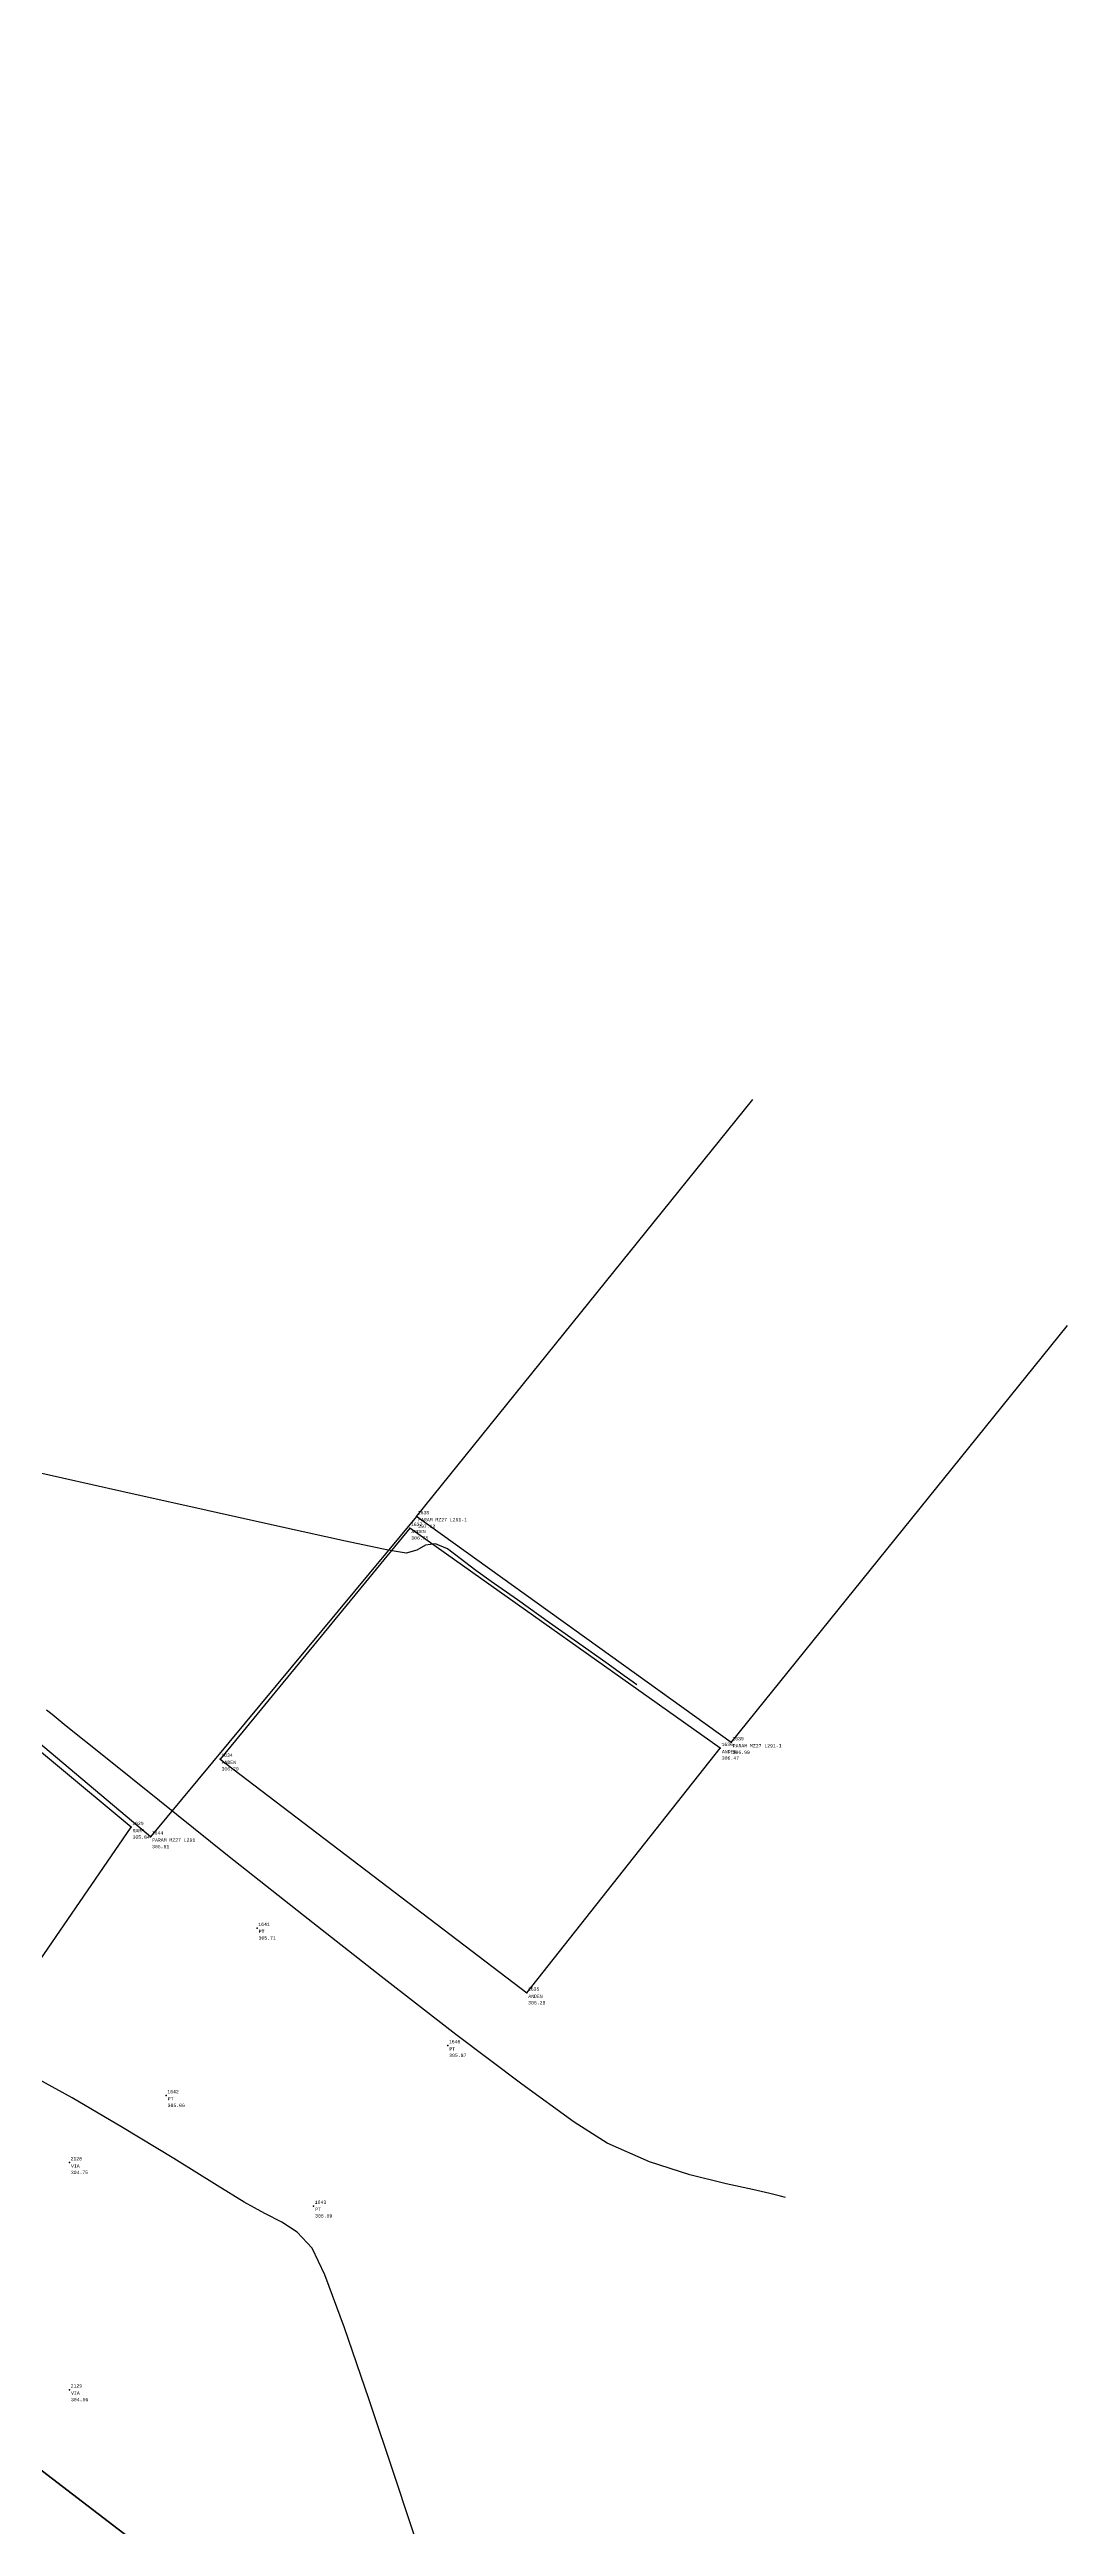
# Model space of a CAD drawing. Header units: metres. Extents: x 5050628 to 5051715, y 2427226 to 2427693.
# Drawn here: x 5051278.84 to 5051294.18, y 2427378.49 to 2427415.81 of the extents above; entities that cross this region are included whole.
import ezdxf
from ezdxf.enums import TextEntityAlignment as Align

# ---------------------------------------------------------------- set-up
doc = ezdxf.new("R2010")
doc.units = ezdxf.units.M
for name, color, linetype in [('Anden', 252, 'Continuous'), ('C-TOPO-MINR-N', 11, 'Continuous'), ('CVL_PUNTO', 2, 'Continuous'), ('CVL_PUNTO_COR', 2, 'Continuous'), ('CVL_PUNTO_NUM', 2, 'Continuous'), ('Paramento', 7, 'Continuous'), ('Rampa', 253, 'Continuous')]:
    doc.layers.add(name, color=color, linetype=linetype)
doc.layers.add('Red Media Tension', color=6, linetype='Continuous', lineweight=100)
doc.styles.add('MONOTXT4', font='monotxt4.shx')

msp = doc.modelspace()

# ---------------------------------------------------------------- linework, layer by layer
at = {"layer": 'Anden', "elevation": 307.215, "flags": 128}
msp.add_lwpolyline([(5051284.268, 2427393.53), (5051281.41, 2427390.052), (5051286.03, 2427386.528), (5051288.947, 2427390.214), (5051284.268, 2427393.53)], dxfattribs=at)
at = {"layer": 'C-TOPO-MINR-N', "color": 32, "linetype": 'Continuous', "lineweight": -3}
for points in [[(5051287.691, 2427391.171, 307.966), (5051287.633, 2427391.212, 307.966), (5051287.499, 2427391.307, 307.966), (5051287.257, 2427391.479, 307.966), (5051286.881, 2427391.746, 307.966), (5051286.374, 2427392.105, 307.966), (5051285.891, 2427392.448, 307.966), (5051285.497, 2427392.726, 307.966), (5051285.262, 2427392.891, 307.966), (5051285.027, 2427393.072, 307.966), (5051284.835, 2427393.221, 307.966), (5051284.655, 2427393.296, 307.966), (5051284.504, 2427393.273, 307.966), (5051284.377, 2427393.201, 307.966), (5051284.215, 2427393.154, 307.966), (5051283.944, 2427393.201, 307.966), (5051283.301, 2427393.336, 307.966), (5051282.365, 2427393.54, 307.966), (5051281.216, 2427393.795, 307.966), (5051279.931, 2427394.082, 307.966), (5051278.59, 2427394.383, 307.966)], [(5051289.927, 2427383.444, 306.966), (5051289.853, 2427383.466, 306.966), (5051289.695, 2427383.506, 306.966), (5051289.432, 2427383.565, 306.966), (5051289.038, 2427383.65, 306.966), (5051288.486, 2427383.786, 306.966), (5051287.882, 2427383.982, 306.966), (5051287.241, 2427384.266, 306.966), (5051286.744, 2427384.583, 306.966), (5051285.957, 2427385.151, 306.966), (5051284.962, 2427385.903, 306.966), (5051283.838, 2427386.773, 306.966), (5051282.666, 2427387.694, 306.966), (5051281.525, 2427388.599, 306.966), (5051280.496, 2427389.42, 306.966), (5051279.659, 2427390.093, 306.966), (5051279.093, 2427390.548, 306.966), (5051278.88, 2427390.721, 306.966), (5051278.796, 2427390.786, 306.966)], [(5051284.451, 2427378.011, 305.966), (5051284.055, 2427379.21, 305.966), (5051283.653, 2427380.411, 305.966), (5051283.285, 2427381.48, 305.966), (5051282.987, 2427382.282, 305.966), (5051282.8, 2427382.683, 305.966), (5051282.57, 2427382.924, 305.966), (5051282.342, 2427383.075, 305.966), (5051282.085, 2427383.203, 305.966), (5051281.773, 2427383.376, 305.966), (5051281.369, 2427383.628, 305.966), (5051280.715, 2427384.032, 305.966), (5051279.942, 2427384.501, 305.966), (5051279.184, 2427384.945, 305.966), (5051278.678, 2427385.223, 305.966)]]:
    msp.add_polyline3d(points, dxfattribs=at)
at = {"layer": 'CVL_PUNTO', "color": 4}
for p in [(5051284.268, 2427393.53, 307.215), (5051284.268, 2427393.53, 307.215), (5051284.371, 2427393.707, 307.582), (5051284.371, 2427393.707, 307.582), (5051288.947, 2427390.214, 306.939), (5051288.947, 2427390.214, 306.939), (5051289.11, 2427390.301, 307.453), (5051289.11, 2427390.301, 307.453), (5051281.41, 2427390.052, 306.758), (5051281.41, 2427390.052, 306.758), (5051280.069, 2427389.023, 306.308), (5051280.069, 2427389.023, 306.308), (5051280.363, 2427388.881, 306.274), (5051280.363, 2427388.881, 306.274), (5051281.968, 2427387.504, 306.175), (5051281.968, 2427387.504, 306.175), (5051286.03, 2427386.528, 306.743), (5051286.03, 2427386.528, 306.743), (5051284.84, 2427385.735, 306.34), (5051284.84, 2427385.735, 306.34), (5051280.598, 2427384.982, 305.529), (5051280.598, 2427384.982, 305.529), (5051279.14, 2427383.971, 305.213), (5051279.14, 2427383.971, 305.213), (5051282.819, 2427383.317, 305.561), (5051282.819, 2427383.317, 305.561), (5051279.142, 2427380.549, 305.024), (5051279.142, 2427380.549, 305.024)]:
    msp.add_point(p, dxfattribs=at)
at = {"layer": 'Paramento', "elevation": 307.453, "flags": 128}
for points in [[(5051289.11, 2427390.301), (5051284.371, 2427393.707), (5051280.363, 2427388.881), (5051277.523, 2427391.263), (5051276.648, 2427390.181), (5051271.505, 2427394.053), (5051272.909, 2427395.931), (5051265.039, 2427402.401), (5051263.829, 2427400.893), (5051263.785, 2427400.769), (5051254.937, 2427408.922), (5051248.601, 2427414.22), (5051248.601, 2427414.22), (5051255.026, 2427421.751)], [(5051284.371, 2427393.707), (5051289.438, 2427399.99)], [(5051289.11, 2427390.301), (5051294.177, 2427396.584)]]:
    msp.add_lwpolyline(points, dxfattribs=at)
at = {"layer": 'Rampa', "elevation": 306.392, "flags": 128}
msp.add_lwpolyline([(5051277.816, 2427390.9), (5051274.824, 2427386.741), (5051274.509, 2427386.285), (5051277.065, 2427384.6), (5051277.391, 2427385.122), (5051280.069, 2427389.023), (5051277.816, 2427390.9)], dxfattribs=at)
at = {"layer": 'Red Media Tension', "elevation": 305.118, "flags": 128}
msp.add_lwpolyline([(5051281.361, 2427377.314), (5051223.315, 2427421.66), (5051139.018, 2427512.293), (5051168.721, 2427590.97)], dxfattribs=at)

# ---------------------------------------------------------------- texts
at = {"layer": 'CVL_PUNTO_COR', "color": 4, "style": 'MONOTXT4'}
for s, p in [('307.12', (5051284.394, 2427393.584, 307.582)), ('306.75', (5051284.291, 2427393.407, 307.215)), ('306.99', (5051289.133, 2427390.178, 307.453)), ('306.29', (5051281.433, 2427389.929, 306.758)), ('306.47', (5051288.97, 2427390.091, 306.939)), ('305.84', (5051280.092, 2427388.9, 306.308)), ('305.81', (5051280.386, 2427388.758, 306.274)), ('305.71', (5051281.991, 2427387.381, 306.175)), ('306.28', (5051286.053, 2427386.405, 306.743)), ('305.87', (5051284.863, 2427385.612, 306.34)), ('305.06', (5051280.621, 2427384.859, 305.529)), ('304.75', (5051279.163, 2427383.848, 305.213)), ('305.09', (5051282.842, 2427383.194, 305.561)), ('304.56', (5051279.165, 2427380.426, 305.024))]:
    msp.add_text(s, height=0.05, dxfattribs=at).set_placement(p, align=Align.TOP_LEFT)
at = {"layer": 'CVL_PUNTO_NUM', "color": 4, "style": 'MONOTXT4'}
for s, p in [('1637', (5051284.286, 2427393.548, 307.215)), ('1638', (5051284.389, 2427393.725, 307.582)), ('1634', (5051281.428, 2427390.07, 306.758)), ('1636', (5051288.965, 2427390.232, 306.939)), ('1639', (5051289.128, 2427390.319, 307.453)), ('1629', (5051280.087, 2427389.041, 306.308)), ('1644', (5051280.381, 2427388.899, 306.274)), ('1641', (5051281.986, 2427387.522, 306.175)), ('1635', (5051286.048, 2427386.546, 306.743)), ('1640', (5051284.858, 2427385.753, 306.34)), ('1642', (5051280.616, 2427385, 305.529)), ('2128', (5051279.158, 2427383.989, 305.213)), ('1643', (5051282.837, 2427383.335, 305.561)), ('2129', (5051279.16, 2427380.567, 305.024))]:
    msp.add_text(s, height=0.05, dxfattribs=at).set_placement(p, align=Align.BOTTOM_LEFT)
for s, p in [('ANDEN', (5051284.293, 2427393.505, 307.215)), ('PARAM MZ27 L291-1', (5051284.396, 2427393.682, 307.582)), ('ANDEN', (5051288.972, 2427390.189, 306.939)), ('PARAM MZ27 L291-1', (5051289.135, 2427390.276, 307.453)), ('ANDEN', (5051281.435, 2427390.027, 306.758)), ('RAMP', (5051280.094, 2427388.998, 306.308)), ('PARAM MZ27 L291', (5051280.388, 2427388.856, 306.274)), ('PT', (5051281.993, 2427387.479, 306.175)), ('ANDEN', (5051286.055, 2427386.503, 306.743)), ('PT', (5051284.865, 2427385.71, 306.34)), ('PT', (5051280.623, 2427384.957, 305.529)), ('VIA', (5051279.165, 2427383.946, 305.213)), ('PT', (5051282.844, 2427383.292, 305.561)), ('VIA', (5051279.167, 2427380.524, 305.024))]:
    msp.add_text(s, height=0.05, dxfattribs=at).set_placement(p, align=Align.TOP_LEFT)

doc.saveas('drawing.dxf')
